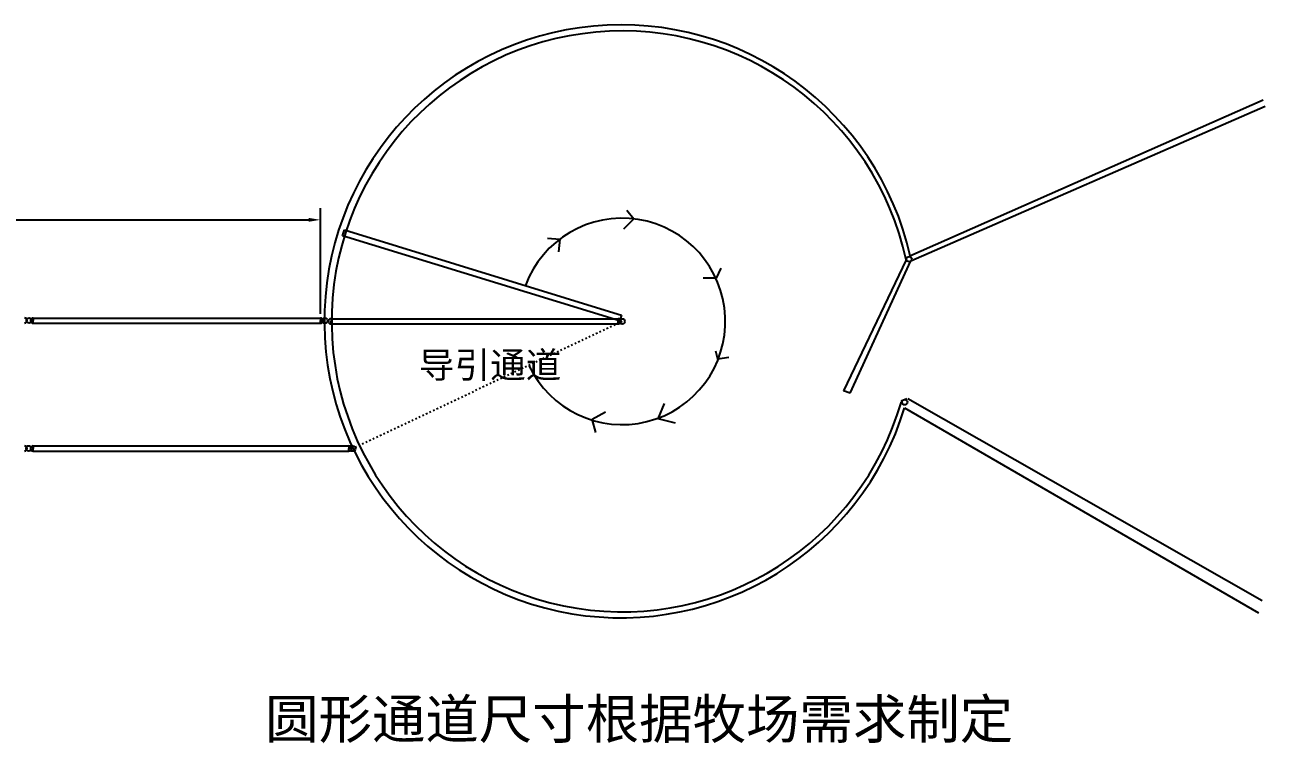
# Model space of a CAD drawing. Header units: inches. Extents: x -6743 to 21748, y -17244 to 7425.
# Drawn here: x 12249 to 21748, y 1833 to 7337 of the extents above; entities that cross this region are included whole.
import ezdxf

# ---------------------------------------------------------------- set-up
doc = ezdxf.new("R2010")
doc.units = ezdxf.units.IN
doc.header["$MEASUREMENT"] = 0
doc.linetypes.add('ACAD_ISO03W100', pattern=[30, 12, -18])
doc.styles.get("Standard").update_dxf_attribs({"font": 'arial.ttf'})
doc.dimstyles.get("Standard").update_dxf_attribs({"dimscale": 500, "dimtxt": 0.3, "dimasz": 0.18, "dimexe": 0.18, "dimexo": 0.0625, "dimgap": 0.09, "dimtad": 0, "dimtih": 1, "dimtoh": 1, "dimdec": 4, "dimzin": 0, "dimdsep": 46, "dimtxsty": 'Standard', "dimcen": 0.09, "dimclrd": 2, "dimadec": 0, "dimazin": 0, "dimtfac": 1, "dimtdec": 4, "dimtofl": 0, "dimtmove": 0, "dimatfit": 3, "dimfxl": 1, "dimtolj": 1, "dimtzin": 0, "dimarcsym": 0})

# ---------------------------------------------------------------- blocks, each defined once
blk = doc.blocks.new('*D4')
at = {"color": 0, "lineweight": -2, "transparency": 16777216}
for p, q in [((5407.6, 5516.5), (5407.6, 5932.7)), ((14512.4, 5121.6), (14512.4, 5932.7))]:
    blk.add_line(p, q, dxfattribs=at)
at = {"color": 2, "lineweight": -2, "transparency": 16777216}
blk.add_line((5497.6, 5842.7), (14422.4, 5842.7), dxfattribs=at)
at = {"color": 2, "transparency": 16777216}
for points in [[(5497.6, 5857.7), (5497.6, 5827.7), (5407.6, 5842.7)], [(14422.4, 5857.7), (14422.4, 5827.7), (14512.4, 5842.7)]]:
    blk.add_solid(points, dxfattribs=at)
at = {"layer": 'Defpoints', "color": 0, "transparency": 16777216}
for p in [(14512.4, 5842.7), (5407.6, 5485.3), (14512.4, 5090.4)]:
    blk.add_point(p, dxfattribs=at)
at = {"color": 0, "transparency": 16777216, "insert": (9933.2, 6116.6), "char_height": 150, "attachment_point": 5}
blk.add_mtext('\\A1;9100mm', dxfattribs=at)

msp = doc.modelspace()

# ---------------------------------------------------------------- linework, layer by layer
for p, q in [((19028.14675, 5565.72927), (21733.46062, 6761.56151)), ((19035.6555, 5527.33871), (21748.44696, 6712.49159)), ((16860.58171, 5916.46134), (16913.3529, 5848.9519)), ((16913.3529, 5848.9519), (16835.25141, 5770.89417)), ((14682.5426, 5719.25548), (14697.74228, 5766.88918)), ((16804.11559, 5068.45732), (14682.5426, 5719.25548)), ((14697.74228, 5766.88918), (16794.16363, 5118.72547)), ((16252.65721, 5701.27508), (16345.53453, 5694.94608)), ((16345.53453, 5694.94608), (16337.09109, 5597.90134)), ((18998.21714, 5535.62567), (18519.86388, 4532.07033)), ((18570.50779, 4515.4665), (19035.83379, 5527.26606)), ((17580.38113, 5471.32124), (17544.49665, 5395.37315)), ((17544.49665, 5395.37315), (17443.17591, 5395.37315)), ((12312.37994, 5090.3876), (12312.37994, 5070.3876)), ((12312.37994, 5090.3876), (14512.37994, 5090.3876)), ((12312.37994, 5050.3876), (12312.37994, 5070.3876)), ((12312.37994, 5050.3876), (14512.37994, 5050.3876)), ((14512.37994, 5090.3876), (14512.37994, 5070.3876)), ((14512.37994, 5050.3876), (14512.37994, 5070.3876)), ((14594.16363, 5084.94587), (14594.16363, 5064.94587)), ((14594.16363, 5084.94587), (16794.16363, 5084.94587)), ((14594.16363, 5044.94587), (14594.16363, 5064.94587)), ((14594.16363, 5044.94587), (16794.16363, 5044.94587)), ((16794.16363, 5118.72547), (16817.8834, 5111.39188)), ((16794.16363, 5084.94587), (16794.16363, 5064.94587)), ((16794.16363, 5044.94587), (16794.16363, 5064.94587)), ((16817.8834, 5111.39188), (16804.11559, 5068.45732)), ((17557.35331, 4774.83853), (17541.47125, 4837.00855)), ((17640.73426, 4786.74341), (17557.35331, 4774.83853)), ((18570.36678, 4515.59573), (18519.64919, 4533.25157)), ((18961.54679, 4455.52455), (19004.85095, 4474.92593)), ((19011.28646, 4474.14903), (21724.73974, 2926.64808)), ((16595.08233, 4314.09111), (16696.68312, 4371.63274)), ((17099.69954, 4317.47593), (17147.11336, 4435.94389)), ((18987.31599, 4402.80794), (21698.27585, 2831.85981)), ((16622.17596, 4212.54715), (16595.08233, 4314.09111)), ((17231.78068, 4283.62795), (17099.69954, 4317.47593)), ((12312.38004, 4110.08215), (12312.38004, 4090.08215)), ((12312.38004, 4110.08215), (14731.8569, 4110.08215)), ((12312.38004, 4070.08215), (12312.38004, 4090.08215)), ((14731.8569, 4110.08215), (14731.8569, 4090.08215)), ((14731.8569, 4070.08215), (14731.8569, 4090.08215)), ((12312.38004, 4070.08215), (14731.8569, 4070.08215))]:
    msp.add_line(p, q)
at = {"linetype": 'ACAD_ISO03W100'}
msp.add_line((16824.04091, 5064.42922), (14761.21491, 4089.50943), dxfattribs=at)
for centre in [(19021.39545, 5541.29205), (12281.55748, 5071.04361), (14547.15002, 5069.95713), (16824.04091, 5064.42922), (18987.68267, 4444.65575), (12278.81851, 4091.49709), (14761.21491, 4089.50943), (14761.21491, 4089.50943)]:
    msp.add_circle(centre, 20.3284)
for centre, radius, start, end in [((16814.49209, 5065.2743), 2271.56893, 12.749213876, 343.044203214), ((16824.04091, 5064.42922), 2225, 12.244282419, 343.950857068), ((16824.04091, 5064.42922), 790.41097, 205.296058894, 159.697572969), ((12246.80597, 5071.47408), 20, -90, 90), ((12312.37994, 5070.3876), 20, 90, 270), ((14512.37994, 5070.3876), 20, -90, 90), ((14594.16363, 5064.94587), 20, 90, 270), ((16794.16363, 5064.94587), 20, -90, 90), ((12246.80608, 4091.16863), 20, -90, 90), ((12312.38004, 4090.08215), 20, 90, 270), ((14731.8569, 4090.08215), 20, -90, 90)]:
    msp.add_arc(centre, radius, start, end)

# ---------------------------------------------------------------- texts
msp.add_text('导引通道', height=200).set_placement((15266.9844, 4630.65827))
at = {"insert": (14089.4588, 2167.92758), "char_height": 300, "attachment_point": 1}
msp.add_mtext_dynamic_manual_height_columns('{\\fSimSun|b0|i0|c134|p2;圆形通道尺寸根据牧场需求制定}', width=8213.1688966, gutter_width=0, heights=[819.70987], dxfattribs=at)

# ---------------------------------------------------------------- dimensions: what is measured, and where the dimension line sits
dim = msp.add_linear_dim(base=(14512.37994, 5842.72555), p1=(5407.64347, 5485.26573), p2=(14512.37994, 5090.3876), text='9100mm', dimstyle='Standard', override={"dimtmove": 2})
dim.commit()
dim.dimension.update_dxf_attribs({"geometry": '*D4', "text_midpoint": (9933.22095, 6116.62336), "dimtype": 160})

doc.saveas('drawing.dxf')
